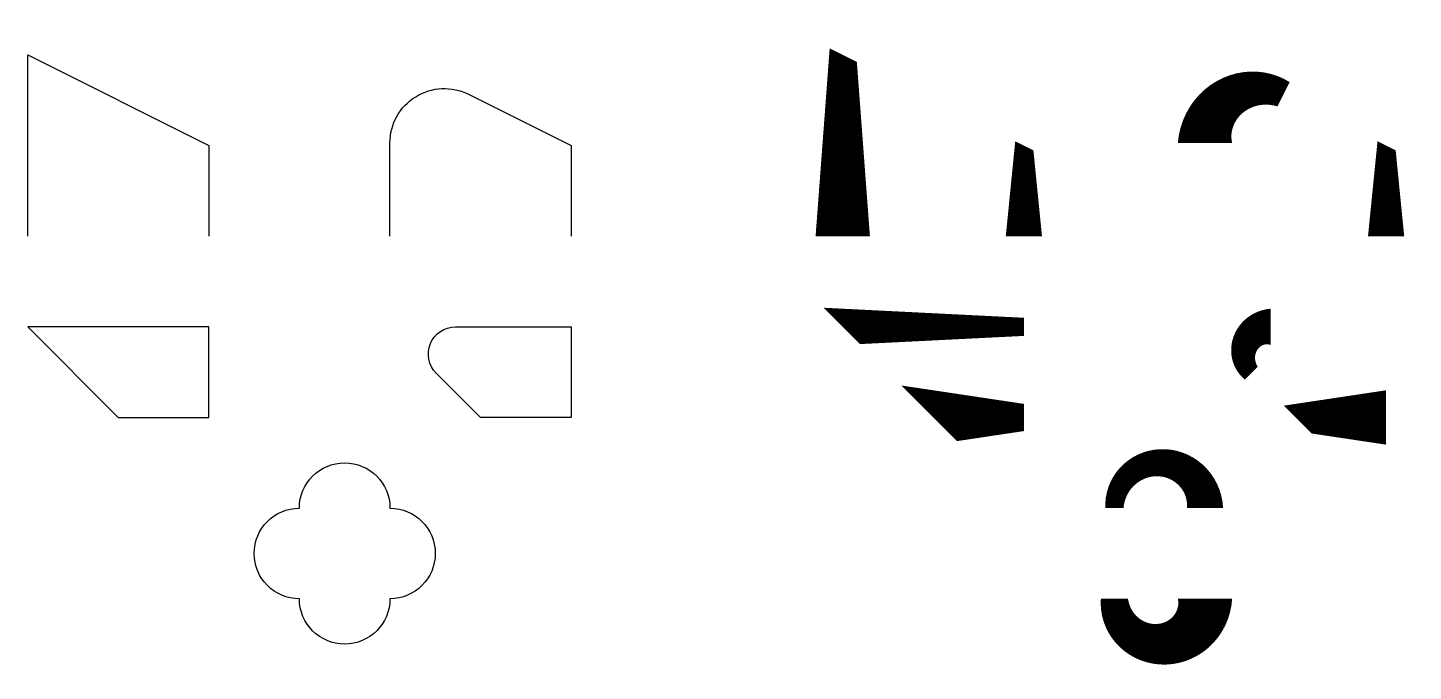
# Model space of a CAD drawing. Header units: millimetres. Extents: x 20 to 173, y -18 to 53.
import ezdxf

# ---------------------------------------------------------------- set-up
doc = ezdxf.new("R2010")
doc.units = ezdxf.units.MM
doc.layers.get('0').update_dxf_attribs({"lineweight": 25})

msp = doc.modelspace()

# ---------------------------------------------------------------- linework, layer by layer
for points, format in [([(110, 30, 6, 3, 0), (110, 50, 0, 0, 0), (130, 40, 2, 4, 0), (130, 30, 0, 0, 0)], "xyseb"), ([(150, 30, 0, 0, 0), (150, 40.29, 6, 3, -0.557537), (158.68, 45.66, 0, 0, 0), (170, 40, 2, 4, 0), (170, 30, 0, 0, 0)], "xyseb"), ([(60, 30), (60, 40.29, -0.557537), (68.68, 45.66), (80, 40), (80, 30)], "xyb"), ([(110, 20, 0, 0, 0), (120, 10, 6, 3, 0), (130, 10, 0, 0, 0), (130, 20, 2, 4, 0), (110, 20, 0, 0, 0)], "xyseb"), ([(67.24, 20), (80, 20), (80, 10), (70, 10), (65.12, 14.88, -0.668179), (67.24, 20)], "xyb")]:
    msp.add_lwpolyline(points, format=format)
for points in [[(20, 30), (20, 50), (40, 40), (40, 30)], [(20, 20), (30, 10), (40, 10), (40, 20), (20, 20)]]:
    msp.add_lwpolyline(points)
msp.add_lwpolyline([(157.24, 20, 0, 0, 0), (170, 20, 0, 0, 0), (170, 10, 6, 3, 0), (160, 10, 0, 0, 0), (155.12, 14.88, 2, 4, -0.668179)], format="xyseb", close=True)
at = {"flags": 128}
for points, format in [([(150, 0, 0, 0, -1), (150, -10, 6, 3, -1), (140, -10, 0, 0, -1), (140, 0, 2, 4, -1), (150, 0, 0, 0, 0)], "xyseb"), ([(60, 0, -1), (60, -10, -1), (50, -10, -1), (50, 0, -1), (60, 0)], "xyb")]:
    msp.add_lwpolyline(points, format=format, dxfattribs=at)

doc.saveas('drawing.dxf')
